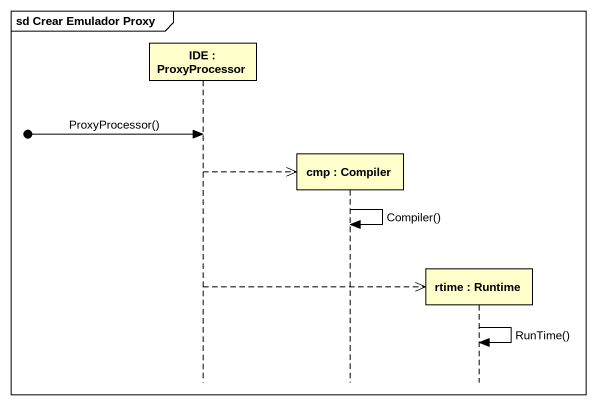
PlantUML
@startuml
mainframe sd Crear Emulador Proxy
hide footbox
participant "IDE : ProxyProcessor" as IDE
participant "cmp : Compiler" as cmp
participant "rtime : Runtime" as rtime

[o-> IDE : ProxyProcessor()
IDE -->> cmp **
cmp -> cmp : Compiler()
IDE -->> rtime **
rtime -> rtime : RunTime()
@enduml
